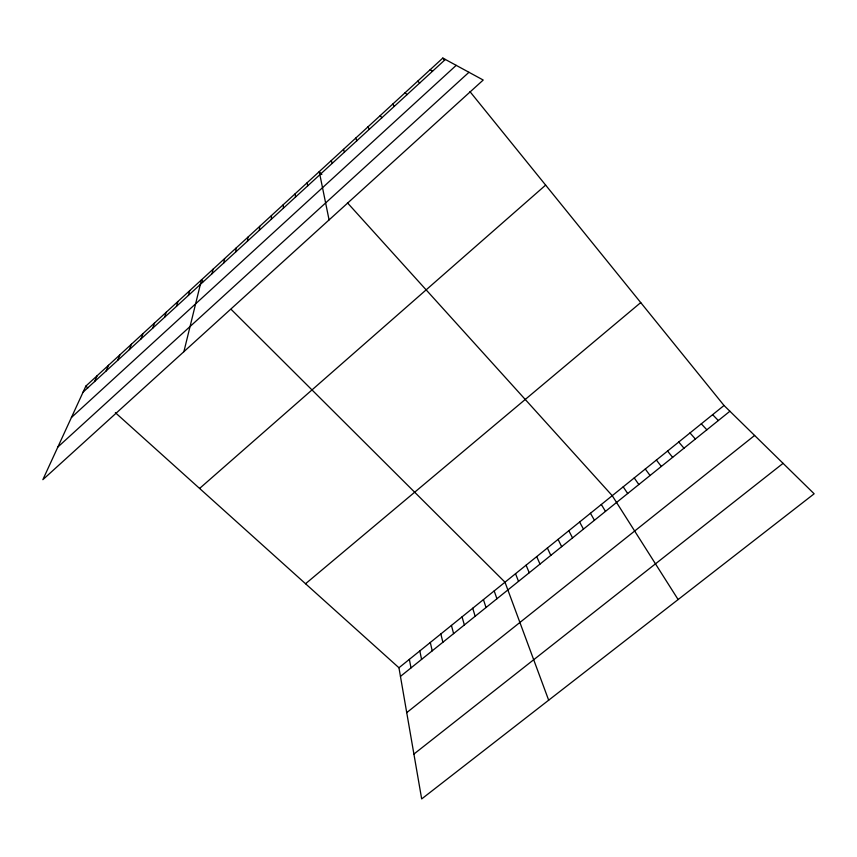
<?xml version="1.0" encoding="UTF-8"?>
<svg xmlns="http://www.w3.org/2000/svg" width="857" height="857" viewBox="0 0 857 857"><rect width="100%" height="100%" fill="white"/><g stroke="black" fill="none" stroke-linecap="round" stroke-linejoin="round"><path stroke-width="1.29" d="M271.369 219.221L271.465 215.535M259.392 230.222L259.66 226.387M247.469 241.16L247.919 237.175M235.611 252.054L236.232 247.919M223.806 262.895L224.598 258.61M212.065 273.683L213.018 269.248M183.891 351.681L201.491 279.843L203.27 281.621M188.379 295.429L189.676 290.705M176.456 306.377L177.913 301.514M164.587 317.283L166.204 312.269M152.771 328.124L154.56 322.971M141.019 338.922L142.969 333.619M129.321 349.667L131.432 344.225M117.677 360.358L119.959 354.777M106.086 370.995L108.528 365.275M94.559 381.579L97.152 375.72M85.839 386.121L42.85 479.674L483.209 80.033L442.812 58.072L85.839 386.121L87.821 387.91M83.086 392.12L445.361 59.454M71.42 417.498L456.213 65.346M57.848 447.033L468.961 72.288M199.595 488.447L545.641 185.112M305.553 583.746L640.736 302.585M398.955 667.764L724.026 405.49L814.15 493.793L421.676 798.928L398.955 667.764L115.363 412.678M400.455 676.398L729.896 411.242M406.732 712.638L754.61 435.463M413.91 754.064L783.073 463.348M430.182 69.674L432.528 71.238M417.616 81.222L419.759 82.958M405.104 92.727L407.054 94.624M231.144 309.377L504.998 582.203L548.673 700.201M712.638 414.681L718.337 420.541M701.294 423.829L706.843 429.796M321.825 174.496L319.243 171.636L329.077 219.906M347.46 202.841L612.241 495.678L678.123 599.546M690.003 432.946L695.381 439.02M678.755 442.019L683.982 448.2M392.656 104.158L394.413 106.236M442.812 58.072L444.483 60.119M469.979 91.635L724.026 405.49M667.549 451.061L672.627 457.338M656.398 460.059L661.315 466.444M645.289 469.015L650.056 475.506M634.234 477.938L638.84 484.537M380.272 115.545L381.836 117.784M623.21 486.83L627.678 493.525M601.325 504.494L605.481 511.383M590.441 513.268L594.447 520.263M367.953 126.868L369.313 129.278M579.611 522.009L583.467 529.101M568.823 530.719L572.54 537.896M558.078 539.385L561.646 546.659M547.377 548.019L550.805 555.39M355.687 138.138L356.866 140.719M536.718 556.622L539.996 564.088M526.102 565.181L529.24 572.744M515.528 573.708L518.528 581.367M343.475 149.364L344.471 152.096M494.2 590.923L496.921 598.764M483.434 599.6L486.026 607.527M472.721 608.245L475.164 616.269M462.052 616.858L464.365 624.967M331.327 160.527L332.141 163.419M451.435 625.428L453.599 633.623M440.852 633.966L442.876 642.257M430.31 642.461L432.207 650.849M419.823 650.934L421.58 659.397M409.367 659.365L410.996 667.914M307.213 182.691L307.652 185.905M295.237 193.693L295.504 197.067M283.324 204.641L283.41 208.165"/></g></svg>
